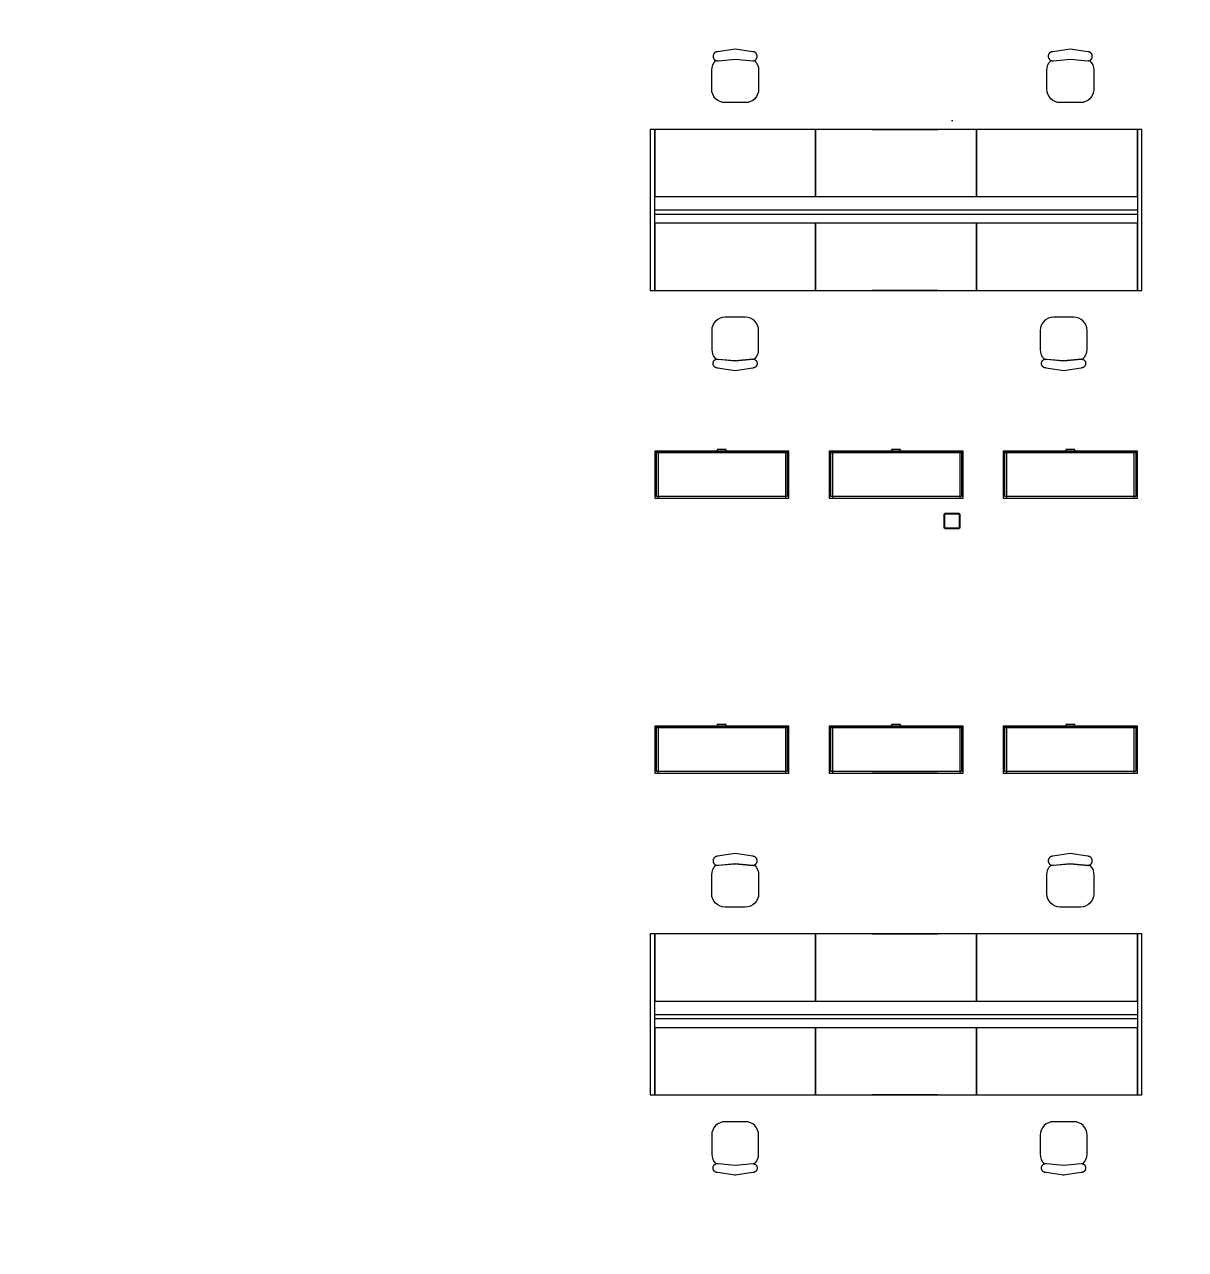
# Model space of a CAD drawing. Header units: millimetres. Extents: x 626570 to 643256, y 6233 to 11343.
# Drawn here: x 627110 to 627633, y 9118 to 9670 of the extents above; entities that cross this region are included whole.
import ezdxf

# ---------------------------------------------------------------- set-up
doc = ezdxf.new("R2010")
doc.units = ezdxf.units.MM
doc.header["$LTSCALE"] = 4000
doc.header["$MEASUREMENT"] = 0
doc.linetypes.add('DASHDOT', pattern=[1, 0.5, -0.25, 0, -0.25])
for name, color, linetype in [('2012-201_FURNITURE', 4, 'CONTINUOUS'), ('MASTERFOUNDATION_1', 4, 'DASHDOT'), ('MASTERFOUNDATION_25', 7, 'CONTINUOUS')]:
    doc.layers.add(name, color=color, linetype=linetype)

msp = doc.modelspace()

# ---------------------------------------------------------------- linework, layer by layer
at = {"layer": '2012-201_FURNITURE', "linetype": 'Continuous'}
for p, q in [((627453.48, 9477.26), (627394.59, 9477.26)), ((627395.35, 9477.26), (627395.35, 9456.87)), ((627452.72, 9477.26), (627452.72, 9456.87)), ((627531.99, 9477.26), (627473.11, 9477.26)), ((627473.86, 9477.26), (627473.86, 9456.87)), ((627531.24, 9477.26), (627531.24, 9456.87)), ((627610.51, 9477.26), (627551.62, 9477.26)), ((627552.38, 9477.26), (627552.38, 9456.87)), ((627609.75, 9477.26), (627609.75, 9456.87)), ((627453.48, 9353.44), (627394.59, 9353.44)), ((627395.35, 9353.44), (627395.35, 9333.06)), ((627452.72, 9353.44), (627452.72, 9333.06)), ((627531.99, 9353.44), (627473.11, 9353.44)), ((627473.86, 9353.44), (627473.86, 9333.06)), ((627531.24, 9353.44), (627531.24, 9333.06)), ((627610.51, 9353.44), (627551.62, 9353.44)), ((627552.38, 9353.44), (627552.38, 9333.06)), ((627609.75, 9353.44), (627609.75, 9333.06))]:
    msp.add_line(p, q, dxfattribs=at)
at = {"layer": '2012-201_FURNITURE', "linetype": 'Continuous', "flags": 128}
for points in [[(627430.05, 9659.19), (627430.03, 9659.2), (627430.03, 9659.19), (627422.14, 9657.94), (627422.14, 9657.94), (627422.06, 9657.94), (627421.99, 9657.94), (627421.92, 9657.93), (627421.85, 9657.92), (627421.78, 9657.91), (627421.7, 9657.9), (627421.63, 9657.88), (627421.56, 9657.86), (627421.5, 9657.84), (627421.43, 9657.82), (627421.36, 9657.79), (627421.36, 9657.79), (627421.29, 9657.76), (627421.23, 9657.73), (627421.16, 9657.69), (627421.1, 9657.66), (627421.04, 9657.62), (627420.98, 9657.58), (627420.92, 9657.54), (627420.86, 9657.49), (627420.81, 9657.45), (627420.75, 9657.4), (627420.7, 9657.35), (627420.7, 9657.35), (627420.65, 9657.29), (627420.6, 9657.24), (627420.56, 9657.18), (627420.51, 9657.13), (627420.47, 9657.07), (627420.43, 9657.01), (627420.39, 9656.94), (627420.35, 9656.88), (627420.32, 9656.82), (627420.29, 9656.75), (627420.26, 9656.68), (627420.26, 9656.68), (627420.23, 9656.62), (627420.21, 9656.55), (627420.19, 9656.48), (627420.17, 9656.41), (627420.15, 9656.34), (627420.14, 9656.26), (627420.13, 9656.19), (627420.12, 9656.12), (627420.11, 9656.05), (627420.11, 9655.97), (627420.11, 9655.9), (627420.11, 9655.83), (627420.11, 9655.76), (627420.12, 9655.68), (627420.13, 9655.61), (627420.14, 9655.54), (627420.15, 9655.47), (627420.17, 9655.4), (627420.19, 9655.33), (627420.21, 9655.26), (627420.23, 9655.19), (627420.26, 9655.12), (627420.26, 9655.12), (627420.29, 9655.05), (627420.32, 9654.99), (627420.35, 9654.92), (627420.39, 9654.86), (627420.43, 9654.8), (627420.47, 9654.74), (627420.51, 9654.68), (627420.56, 9654.62), (627420.6, 9654.56), (627420.65, 9654.51), (627420.7, 9654.46), (627420.7, 9654.46), (627420.75, 9654.41), (627420.81, 9654.36), (627420.86, 9654.31), (627420.92, 9654.27), (627420.98, 9654.22), (627421.04, 9654.18), (627421.1, 9654.14), (627421.16, 9654.11), (627421.23, 9654.07), (627421.29, 9654.04), (627421.36, 9654.01), (627421.36, 9654.01), (627421.46, 9653.98), (627421.57, 9653.96), (627421.67, 9653.94), (627421.78, 9653.92), (627421.88, 9653.9), (627421.99, 9653.89), (627422.1, 9653.88), (627422.2, 9653.88), (627422.31, 9653.88), (627422.42, 9653.89), (627422.53, 9653.9), (627430.05, 9654.63), (627437.95, 9653.86), (627437.95, 9653.86), (627438.03, 9653.86), (627438.1, 9653.86), (627438.17, 9653.87), (627438.24, 9653.88), (627438.31, 9653.89), (627438.39, 9653.9), (627438.46, 9653.92), (627438.53, 9653.94), (627438.6, 9653.96), (627438.66, 9653.99), (627438.73, 9654.01), (627438.73, 9654.01), (627438.8, 9654.04), (627438.86, 9654.07), (627438.93, 9654.11), (627438.99, 9654.14), (627439.05, 9654.18), (627439.11, 9654.22), (627439.17, 9654.27), (627439.23, 9654.31), (627439.28, 9654.36), (627439.34, 9654.41), (627439.39, 9654.46), (627439.44, 9654.51), (627439.49, 9654.56), (627439.54, 9654.62), (627439.58, 9654.68), (627439.62, 9654.74), (627439.66, 9654.8), (627439.7, 9654.86), (627439.74, 9654.92), (627439.77, 9654.99), (627439.8, 9655.05), (627439.83, 9655.12), (627439.83, 9655.12), (627439.86, 9655.19), (627439.88, 9655.26), (627439.9, 9655.33), (627439.92, 9655.4), (627439.94, 9655.47), (627439.95, 9655.54), (627439.96, 9655.61), (627439.97, 9655.68), (627439.98, 9655.76), (627439.98, 9655.83), (627439.98, 9655.9), (627439.98, 9655.97), (627439.98, 9656.05), (627439.97, 9656.12), (627439.96, 9656.19), (627439.95, 9656.26), (627439.94, 9656.34), (627439.92, 9656.41), (627439.9, 9656.48), (627439.88, 9656.55), (627439.86, 9656.62), (627439.83, 9656.68), (627439.83, 9656.68), (627439.8, 9656.75), (627439.77, 9656.82), (627439.74, 9656.88), (627439.7, 9656.94), (627439.66, 9657.01), (627439.62, 9657.07), (627439.58, 9657.13), (627439.54, 9657.18), (627439.49, 9657.24), (627439.44, 9657.29), (627439.39, 9657.35), (627439.34, 9657.4), (627439.28, 9657.45), (627439.23, 9657.49), (627439.17, 9657.54), (627439.11, 9657.58), (627439.05, 9657.62), (627438.99, 9657.66), (627438.93, 9657.69), (627438.86, 9657.73), (627438.8, 9657.76), (627438.73, 9657.79), (627438.73, 9657.79), (627438.66, 9657.82), (627438.6, 9657.84), (627438.53, 9657.86), (627438.46, 9657.88), (627438.39, 9657.9), (627438.31, 9657.91), (627438.24, 9657.92), (627438.17, 9657.93), (627438.1, 9657.94), (627438.03, 9657.94), (627437.95, 9657.94), (627437.95, 9657.94), (627430.06, 9659.19), (627430.06, 9659.2), (627430.05, 9659.19)], [(627581.03, 9659.19), (627581.02, 9659.2), (627581.02, 9659.19), (627573.13, 9657.94), (627573.13, 9657.94), (627573.05, 9657.94), (627572.98, 9657.94), (627572.91, 9657.93), (627572.84, 9657.92), (627572.76, 9657.91), (627572.69, 9657.9), (627572.62, 9657.88), (627572.55, 9657.86), (627572.48, 9657.84), (627572.42, 9657.82), (627572.35, 9657.79), (627572.35, 9657.79), (627572.28, 9657.76), (627572.22, 9657.73), (627572.15, 9657.69), (627572.09, 9657.66), (627572.03, 9657.62), (627571.97, 9657.58), (627571.91, 9657.54), (627571.85, 9657.49), (627571.8, 9657.45), (627571.74, 9657.4), (627571.69, 9657.35), (627571.64, 9657.29), (627571.59, 9657.24), (627571.54, 9657.18), (627571.5, 9657.13), (627571.46, 9657.07), (627571.42, 9657.01), (627571.38, 9656.94), (627571.34, 9656.88), (627571.31, 9656.82), (627571.28, 9656.75), (627571.25, 9656.68), (627571.25, 9656.68), (627571.22, 9656.62), (627571.2, 9656.55), (627571.18, 9656.48), (627571.16, 9656.41), (627571.14, 9656.34), (627571.13, 9656.26), (627571.12, 9656.19), (627571.11, 9656.12), (627571.1, 9656.05), (627571.1, 9655.97), (627571.1, 9655.9), (627571.1, 9655.83), (627571.1, 9655.76), (627571.11, 9655.68), (627571.12, 9655.61), (627571.13, 9655.54), (627571.14, 9655.47), (627571.16, 9655.4), (627571.18, 9655.33), (627571.2, 9655.26), (627571.22, 9655.19), (627571.25, 9655.12), (627571.25, 9655.12), (627571.28, 9655.05), (627571.31, 9654.99), (627571.34, 9654.92), (627571.38, 9654.86), (627571.42, 9654.8), (627571.46, 9654.74), (627571.5, 9654.68), (627571.54, 9654.62), (627571.59, 9654.56), (627571.64, 9654.51), (627571.69, 9654.46), (627571.74, 9654.41), (627571.8, 9654.36), (627571.85, 9654.31), (627571.91, 9654.27), (627571.97, 9654.22), (627572.03, 9654.18), (627572.09, 9654.14), (627572.15, 9654.11), (627572.22, 9654.07), (627572.28, 9654.04), (627572.35, 9654.01), (627572.45, 9653.98), (627572.56, 9653.96), (627572.66, 9653.94), (627572.77, 9653.92), (627572.87, 9653.9), (627572.98, 9653.89), (627573.09, 9653.88), (627573.19, 9653.88), (627573.3, 9653.88), (627573.41, 9653.89), (627573.52, 9653.9), (627581.03, 9654.63), (627588.94, 9653.86), (627588.94, 9653.86), (627589.02, 9653.86), (627589.09, 9653.86), (627589.16, 9653.87), (627589.23, 9653.88), (627589.3, 9653.89), (627589.38, 9653.9), (627589.45, 9653.92), (627589.52, 9653.94), (627589.58, 9653.96), (627589.65, 9653.99), (627589.72, 9654.01), (627589.72, 9654.01), (627589.79, 9654.04), (627589.85, 9654.07), (627589.92, 9654.11), (627589.98, 9654.14), (627590.04, 9654.18), (627590.1, 9654.22), (627590.16, 9654.27), (627590.22, 9654.31), (627590.27, 9654.36), (627590.33, 9654.41), (627590.38, 9654.46), (627590.43, 9654.51), (627590.48, 9654.56), (627590.52, 9654.62), (627590.57, 9654.68), (627590.61, 9654.74), (627590.65, 9654.8), (627590.69, 9654.86), (627590.73, 9654.92), (627590.76, 9654.99), (627590.79, 9655.05), (627590.82, 9655.12), (627590.82, 9655.12), (627590.85, 9655.19), (627590.87, 9655.26), (627590.89, 9655.33), (627590.91, 9655.4), (627590.93, 9655.47), (627590.94, 9655.54), (627590.95, 9655.61), (627590.96, 9655.68), (627590.97, 9655.76), (627590.97, 9655.83), (627590.97, 9655.9), (627590.97, 9655.97), (627590.97, 9656.05), (627590.96, 9656.12), (627590.95, 9656.19), (627590.94, 9656.26), (627590.93, 9656.34), (627590.91, 9656.41), (627590.89, 9656.48), (627590.87, 9656.55), (627590.85, 9656.62), (627590.82, 9656.68), (627590.82, 9656.68), (627590.79, 9656.75), (627590.76, 9656.82), (627590.73, 9656.88), (627590.69, 9656.94), (627590.65, 9657.01), (627590.61, 9657.07), (627590.57, 9657.13), (627590.52, 9657.18), (627590.48, 9657.24), (627590.43, 9657.29), (627590.38, 9657.35), (627590.33, 9657.4), (627590.27, 9657.45), (627590.22, 9657.49), (627590.16, 9657.54), (627590.1, 9657.58), (627590.04, 9657.62), (627589.98, 9657.66), (627589.92, 9657.69), (627589.85, 9657.73), (627589.79, 9657.76), (627589.72, 9657.79), (627589.72, 9657.79), (627589.65, 9657.82), (627589.58, 9657.84), (627589.52, 9657.86), (627589.45, 9657.88), (627589.38, 9657.9), (627589.3, 9657.91), (627589.23, 9657.92), (627589.16, 9657.93), (627589.09, 9657.94), (627589.02, 9657.94), (627588.94, 9657.94), (627588.94, 9657.94), (627581.05, 9659.19), (627581.05, 9659.2), (627581.03, 9659.19)], [(627393.84, 9550.49), (627393.84, 9622.96), (627391.83, 9622.96), (627391.83, 9550.49), (627393.84, 9550.49)], [(627393.84, 9592.76), (627466.31, 9592.76), (627466.31, 9622.96), (627393.84, 9622.96), (627393.84, 9592.76)], [(627466.31, 9592.76), (627538.79, 9592.76), (627538.79, 9622.96), (627466.31, 9622.96), (627466.31, 9592.76)], [(627491.81, 9622.96), (627521.34, 9622.96), (627491.81, 9622.96)], [(627538.79, 9592.76), (627611.26, 9592.76), (627611.26, 9622.96), (627538.79, 9622.96), (627538.79, 9592.76)], [(627611.26, 9622.96), (627611.26, 9550.49), (627613.28, 9550.49), (627613.28, 9622.96), (627611.26, 9622.96)], [(627393.84, 9586.72), (627611.26, 9586.72), (627611.26, 9584.71), (627393.84, 9584.71), (627393.84, 9586.72)], [(627393.84, 9550.49), (627466.31, 9550.49), (627466.31, 9580.68), (627393.84, 9580.68), (627393.84, 9550.49)], [(627466.31, 9550.49), (627538.79, 9550.49), (627538.79, 9580.68), (627466.31, 9580.68), (627466.31, 9550.49)], [(627538.79, 9550.49), (627611.26, 9550.49), (627611.26, 9580.68), (627538.79, 9580.68), (627538.79, 9550.49)], [(627491.81, 9550.49), (627521.34, 9550.49), (627491.81, 9550.49)], [(627430.05, 9514.25), (627430.03, 9514.25), (627430.03, 9514.25), (627422.14, 9515.5), (627422.14, 9515.5), (627422.06, 9515.5), (627421.99, 9515.51), (627421.92, 9515.51), (627421.85, 9515.52), (627421.78, 9515.53), (627421.7, 9515.55), (627421.63, 9515.56), (627421.56, 9515.58), (627421.5, 9515.61), (627421.43, 9515.63), (627421.36, 9515.66), (627421.36, 9515.66), (627421.29, 9515.69), (627421.23, 9515.72), (627421.16, 9515.75), (627421.1, 9515.79), (627421.04, 9515.83), (627420.98, 9515.87), (627420.92, 9515.91), (627420.86, 9515.95), (627420.81, 9516), (627420.75, 9516.05), (627420.7, 9516.1), (627420.7, 9516.1), (627420.65, 9516.15), (627420.6, 9516.21), (627420.56, 9516.26), (627420.51, 9516.32), (627420.47, 9516.38), (627420.43, 9516.44), (627420.39, 9516.5), (627420.35, 9516.57), (627420.32, 9516.63), (627420.29, 9516.7), (627420.26, 9516.76), (627420.26, 9516.76), (627420.23, 9516.83), (627420.21, 9516.9), (627420.19, 9516.97), (627420.17, 9517.04), (627420.15, 9517.11), (627420.14, 9517.18), (627420.13, 9517.25), (627420.12, 9517.33), (627420.11, 9517.4), (627420.11, 9517.47), (627420.11, 9517.54), (627420.11, 9517.62), (627420.11, 9517.69), (627420.12, 9517.76), (627420.13, 9517.84), (627420.14, 9517.91), (627420.15, 9517.98), (627420.17, 9518.05), (627420.19, 9518.12), (627420.21, 9518.19), (627420.23, 9518.26), (627420.26, 9518.33), (627420.26, 9518.33), (627420.29, 9518.39), (627420.32, 9518.46), (627420.35, 9518.52), (627420.39, 9518.59), (627420.43, 9518.65), (627420.47, 9518.71), (627420.51, 9518.77), (627420.56, 9518.83), (627420.6, 9518.88), (627420.65, 9518.94), (627420.7, 9518.99), (627420.7, 9518.99), (627420.75, 9519.04), (627420.81, 9519.09), (627420.86, 9519.14), (627420.92, 9519.18), (627420.98, 9519.22), (627421.04, 9519.26), (627421.1, 9519.3), (627421.16, 9519.34), (627421.23, 9519.37), (627421.29, 9519.4), (627421.36, 9519.43), (627421.36, 9519.43), (627421.46, 9519.46), (627421.57, 9519.49), (627421.67, 9519.51), (627421.78, 9519.53), (627421.88, 9519.54), (627421.99, 9519.55), (627422.1, 9519.56), (627422.2, 9519.56), (627422.31, 9519.56), (627422.42, 9519.56), (627422.53, 9519.55), (627430.05, 9518.82), (627437.95, 9519.59), (627437.95, 9519.59), (627438.03, 9519.59), (627438.1, 9519.58), (627438.17, 9519.58), (627438.24, 9519.57), (627438.31, 9519.56), (627438.39, 9519.54), (627438.46, 9519.52), (627438.53, 9519.5), (627438.6, 9519.48), (627438.66, 9519.46), (627438.73, 9519.43), (627438.73, 9519.43), (627438.8, 9519.4), (627438.86, 9519.37), (627438.93, 9519.34), (627438.99, 9519.3), (627439.05, 9519.26), (627439.11, 9519.22), (627439.17, 9519.18), (627439.23, 9519.14), (627439.28, 9519.09), (627439.34, 9519.04), (627439.39, 9518.99), (627439.44, 9518.94), (627439.49, 9518.88), (627439.54, 9518.83), (627439.58, 9518.77), (627439.62, 9518.71), (627439.66, 9518.65), (627439.7, 9518.59), (627439.74, 9518.52), (627439.77, 9518.46), (627439.8, 9518.39), (627439.83, 9518.33), (627439.83, 9518.33), (627439.86, 9518.26), (627439.88, 9518.19), (627439.9, 9518.12), (627439.92, 9518.05), (627439.94, 9517.98), (627439.95, 9517.91), (627439.96, 9517.84), (627439.97, 9517.76), (627439.98, 9517.69), (627439.98, 9517.62), (627439.98, 9517.54), (627439.98, 9517.47), (627439.98, 9517.4), (627439.97, 9517.33), (627439.96, 9517.25), (627439.95, 9517.18), (627439.94, 9517.11), (627439.92, 9517.04), (627439.9, 9516.97), (627439.88, 9516.9), (627439.86, 9516.83), (627439.83, 9516.76), (627439.83, 9516.76), (627439.8, 9516.7), (627439.77, 9516.63), (627439.74, 9516.57), (627439.7, 9516.5), (627439.66, 9516.44), (627439.62, 9516.38), (627439.58, 9516.32), (627439.54, 9516.26), (627439.49, 9516.21), (627439.44, 9516.15), (627439.39, 9516.1), (627439.34, 9516.05), (627439.28, 9516), (627439.23, 9515.95), (627439.17, 9515.91), (627439.11, 9515.87), (627439.05, 9515.83), (627438.99, 9515.79), (627438.93, 9515.75), (627438.86, 9515.72), (627438.8, 9515.69), (627438.73, 9515.66), (627438.73, 9515.66), (627438.66, 9515.63), (627438.6, 9515.61), (627438.53, 9515.58), (627438.46, 9515.56), (627438.39, 9515.55), (627438.31, 9515.53), (627438.24, 9515.52), (627438.17, 9515.51), (627438.1, 9515.51), (627438.03, 9515.5), (627437.95, 9515.5), (627437.95, 9515.5), (627430.06, 9514.25), (627430.06, 9514.25), (627430.05, 9514.25)], [(627578.01, 9514.25), (627578, 9514.25), (627578, 9514.25), (627570.11, 9515.5), (627570.11, 9515.5), (627570.03, 9515.5), (627569.96, 9515.51), (627569.89, 9515.51), (627569.82, 9515.52), (627569.75, 9515.53), (627569.67, 9515.55), (627569.6, 9515.56), (627569.53, 9515.58), (627569.46, 9515.61), (627569.4, 9515.63), (627569.33, 9515.66), (627569.33, 9515.66), (627569.26, 9515.69), (627569.2, 9515.72), (627569.13, 9515.75), (627569.07, 9515.79), (627569.01, 9515.83), (627568.95, 9515.87), (627568.89, 9515.91), (627568.83, 9515.95), (627568.78, 9516), (627568.72, 9516.05), (627568.67, 9516.1), (627568.62, 9516.15), (627568.57, 9516.21), (627568.52, 9516.26), (627568.48, 9516.32), (627568.44, 9516.38), (627568.4, 9516.44), (627568.36, 9516.5), (627568.32, 9516.57), (627568.29, 9516.63), (627568.26, 9516.7), (627568.23, 9516.76), (627568.23, 9516.76), (627568.2, 9516.83), (627568.18, 9516.9), (627568.16, 9516.97), (627568.14, 9517.04), (627568.12, 9517.11), (627568.11, 9517.18), (627568.1, 9517.25), (627568.09, 9517.33), (627568.08, 9517.4), (627568.08, 9517.47), (627568.08, 9517.54), (627568.08, 9517.62), (627568.08, 9517.69), (627568.09, 9517.76), (627568.1, 9517.84), (627568.11, 9517.91), (627568.12, 9517.98), (627568.14, 9518.05), (627568.16, 9518.12), (627568.18, 9518.19), (627568.2, 9518.26), (627568.23, 9518.33), (627568.23, 9518.33), (627568.26, 9518.39), (627568.29, 9518.46), (627568.32, 9518.52), (627568.36, 9518.59), (627568.4, 9518.65), (627568.44, 9518.71), (627568.48, 9518.77), (627568.52, 9518.83), (627568.57, 9518.88), (627568.62, 9518.94), (627568.67, 9518.99), (627568.72, 9519.04), (627568.78, 9519.09), (627568.83, 9519.14), (627568.89, 9519.18), (627568.95, 9519.22), (627569.01, 9519.26), (627569.07, 9519.3), (627569.13, 9519.34), (627569.2, 9519.37), (627569.26, 9519.4), (627569.33, 9519.43), (627569.33, 9519.43), (627569.43, 9519.46), (627569.54, 9519.49), (627569.64, 9519.51), (627569.75, 9519.53), (627569.85, 9519.54), (627569.96, 9519.55), (627570.07, 9519.56), (627570.17, 9519.56), (627570.28, 9519.56), (627570.39, 9519.56), (627570.5, 9519.55), (627578.01, 9518.82), (627585.92, 9519.59), (627585.92, 9519.59), (627586, 9519.59), (627586.07, 9519.58), (627586.14, 9519.58), (627586.21, 9519.57), (627586.28, 9519.56), (627586.36, 9519.54), (627586.43, 9519.52), (627586.5, 9519.5), (627586.57, 9519.48), (627586.63, 9519.46), (627586.7, 9519.43), (627586.7, 9519.43), (627586.77, 9519.4), (627586.83, 9519.37), (627586.9, 9519.34), (627586.96, 9519.3), (627587.02, 9519.26), (627587.08, 9519.22), (627587.14, 9519.18), (627587.2, 9519.14), (627587.25, 9519.09), (627587.31, 9519.04), (627587.36, 9518.99), (627587.41, 9518.94), (627587.46, 9518.88), (627587.5, 9518.83), (627587.55, 9518.77), (627587.59, 9518.71), (627587.63, 9518.65), (627587.67, 9518.59), (627587.71, 9518.52), (627587.74, 9518.46), (627587.77, 9518.39), (627587.8, 9518.33), (627587.8, 9518.33), (627587.83, 9518.26), (627587.85, 9518.19), (627587.87, 9518.12), (627587.89, 9518.05), (627587.91, 9517.98), (627587.92, 9517.91), (627587.93, 9517.84), (627587.94, 9517.76), (627587.95, 9517.69), (627587.95, 9517.62), (627587.95, 9517.54), (627587.95, 9517.47), (627587.95, 9517.4), (627587.94, 9517.33), (627587.93, 9517.25), (627587.92, 9517.18), (627587.91, 9517.11), (627587.89, 9517.04), (627587.87, 9516.97), (627587.85, 9516.9), (627587.83, 9516.83), (627587.8, 9516.76), (627587.8, 9516.76), (627587.77, 9516.7), (627587.74, 9516.63), (627587.71, 9516.57), (627587.67, 9516.5), (627587.63, 9516.44), (627587.59, 9516.38), (627587.55, 9516.32), (627587.5, 9516.26), (627587.46, 9516.21), (627587.41, 9516.15), (627587.36, 9516.1), (627587.31, 9516.05), (627587.25, 9516), (627587.2, 9515.95), (627587.14, 9515.91), (627587.08, 9515.87), (627587.02, 9515.83), (627586.96, 9515.79), (627586.9, 9515.75), (627586.83, 9515.72), (627586.77, 9515.69), (627586.7, 9515.66), (627586.7, 9515.66), (627586.63, 9515.63), (627586.57, 9515.61), (627586.5, 9515.58), (627586.43, 9515.56), (627586.36, 9515.55), (627586.28, 9515.53), (627586.21, 9515.52), (627586.14, 9515.51), (627586.07, 9515.51), (627586, 9515.5), (627585.92, 9515.5), (627585.92, 9515.5), (627578.03, 9514.25), (627578.03, 9514.25), (627578.01, 9514.25)], [(627454.23, 9478.01), (627393.84, 9478.01), (627393.84, 9456.87), (627454.23, 9456.87), (627454.23, 9478.01)], [(627453.48, 9478.01), (627453.48, 9457.63), (627394.59, 9457.63), (627394.59, 9478.01), (627453.48, 9478.01)], [(627426.05, 9478.01), (627426.05, 9478.77), (627422.02, 9478.77), (627422.02, 9478.01), (627426.05, 9478.01)], [(627532.75, 9478.01), (627472.35, 9478.01), (627472.35, 9456.87), (627532.75, 9456.87), (627532.75, 9478.01)], [(627531.99, 9478.01), (627531.99, 9457.63), (627473.11, 9457.63), (627473.11, 9478.01), (627531.99, 9478.01)], [(627491.81, 9478.01), (627521.34, 9478.01), (627491.81, 9478.01)], [(627504.56, 9478.01), (627504.56, 9478.77), (627500.54, 9478.77), (627500.54, 9478.01), (627504.56, 9478.01)], [(627611.26, 9478.01), (627550.87, 9478.01), (627550.87, 9456.87), (627611.26, 9456.87), (627611.26, 9478.01)], [(627610.51, 9478.01), (627610.51, 9457.63), (627551.62, 9457.63), (627551.62, 9478.01), (627610.51, 9478.01)], [(627583.08, 9478.01), (627583.08, 9478.77), (627579.05, 9478.77), (627579.05, 9478.01), (627583.08, 9478.01)], [(627454.23, 9354.2), (627393.84, 9354.2), (627393.84, 9333.06), (627454.23, 9333.06), (627454.23, 9354.2)], [(627453.48, 9354.2), (627453.48, 9333.82), (627394.59, 9333.82), (627394.59, 9354.2), (627453.48, 9354.2)], [(627426.05, 9354.2), (627426.05, 9354.95), (627422.02, 9354.95), (627422.02, 9354.2), (627426.05, 9354.2)], [(627532.75, 9354.2), (627472.35, 9354.2), (627472.35, 9333.06), (627532.75, 9333.06), (627532.75, 9354.2)], [(627531.99, 9354.2), (627531.99, 9333.82), (627473.11, 9333.82), (627473.11, 9354.2), (627531.99, 9354.2)], [(627504.56, 9354.2), (627504.56, 9354.95), (627500.54, 9354.95), (627500.54, 9354.2), (627504.56, 9354.2)], [(627611.26, 9354.2), (627550.87, 9354.2), (627550.87, 9333.06), (627611.26, 9333.06), (627611.26, 9354.2)], [(627610.51, 9354.2), (627610.51, 9333.82), (627551.62, 9333.82), (627551.62, 9354.2), (627610.51, 9354.2)], [(627583.08, 9354.2), (627583.08, 9354.95), (627579.05, 9354.95), (627579.05, 9354.2), (627583.08, 9354.2)], [(627491.81, 9333.06), (627521.34, 9333.06), (627491.81, 9333.06)], [(627430.05, 9296.82), (627430.03, 9296.82), (627430.03, 9296.82), (627422.14, 9295.57), (627422.14, 9295.57), (627422.06, 9295.57), (627421.99, 9295.57), (627421.92, 9295.56), (627421.85, 9295.55), (627421.78, 9295.54), (627421.7, 9295.52), (627421.63, 9295.51), (627421.56, 9295.49), (627421.5, 9295.47), (627421.43, 9295.44), (627421.36, 9295.41), (627421.36, 9295.41), (627421.29, 9295.39), (627421.23, 9295.35), (627421.16, 9295.32), (627421.1, 9295.28), (627421.04, 9295.25), (627420.98, 9295.21), (627420.92, 9295.16), (627420.86, 9295.12), (627420.81, 9295.07), (627420.75, 9295.02), (627420.7, 9294.97), (627420.7, 9294.97), (627420.65, 9294.92), (627420.6, 9294.86), (627420.56, 9294.81), (627420.51, 9294.75), (627420.47, 9294.69), (627420.43, 9294.63), (627420.39, 9294.57), (627420.35, 9294.51), (627420.32, 9294.44), (627420.29, 9294.38), (627420.26, 9294.31), (627420.26, 9294.31), (627420.23, 9294.24), (627420.21, 9294.17), (627420.19, 9294.1), (627420.17, 9294.03), (627420.15, 9293.96), (627420.14, 9293.89), (627420.13, 9293.82), (627420.12, 9293.74), (627420.11, 9293.67), (627420.11, 9293.6), (627420.11, 9293.53), (627420.11, 9293.45), (627420.11, 9293.38), (627420.12, 9293.31), (627420.13, 9293.24), (627420.14, 9293.16), (627420.15, 9293.09), (627420.17, 9293.02), (627420.19, 9292.95), (627420.21, 9292.88), (627420.23, 9292.81), (627420.26, 9292.74), (627420.26, 9292.74), (627420.29, 9292.68), (627420.32, 9292.61), (627420.35, 9292.55), (627420.39, 9292.48), (627420.43, 9292.42), (627420.47, 9292.36), (627420.51, 9292.3), (627420.56, 9292.24), (627420.6, 9292.19), (627420.65, 9292.13), (627420.7, 9292.08), (627420.7, 9292.08), (627420.75, 9292.03), (627420.81, 9291.98), (627420.86, 9291.94), (627420.92, 9291.89), (627420.98, 9291.85), (627421.04, 9291.81), (627421.1, 9291.77), (627421.16, 9291.73), (627421.23, 9291.7), (627421.29, 9291.67), (627421.36, 9291.64), (627421.36, 9291.64), (627421.46, 9291.61), (627421.57, 9291.58), (627421.67, 9291.56), (627421.78, 9291.54), (627421.88, 9291.53), (627421.99, 9291.52), (627422.1, 9291.51), (627422.2, 9291.51), (627422.31, 9291.51), (627422.42, 9291.51), (627422.53, 9291.52), (627430.05, 9292.25), (627437.95, 9291.48), (627437.95, 9291.48), (627438.03, 9291.48), (627438.1, 9291.49), (627438.17, 9291.49), (627438.24, 9291.5), (627438.31, 9291.52), (627438.39, 9291.53), (627438.46, 9291.55), (627438.53, 9291.57), (627438.6, 9291.59), (627438.66, 9291.61), (627438.73, 9291.64), (627438.73, 9291.64), (627438.8, 9291.67), (627438.86, 9291.7), (627438.93, 9291.73), (627438.99, 9291.77), (627439.05, 9291.81), (627439.11, 9291.85), (627439.17, 9291.89), (627439.23, 9291.94), (627439.28, 9291.98), (627439.34, 9292.03), (627439.39, 9292.08), (627439.44, 9292.13), (627439.49, 9292.19), (627439.54, 9292.24), (627439.58, 9292.3), (627439.62, 9292.36), (627439.66, 9292.42), (627439.7, 9292.48), (627439.74, 9292.55), (627439.77, 9292.61), (627439.8, 9292.68), (627439.83, 9292.74), (627439.83, 9292.74), (627439.86, 9292.81), (627439.88, 9292.88), (627439.9, 9292.95), (627439.92, 9293.02), (627439.94, 9293.09), (627439.95, 9293.16), (627439.96, 9293.24), (627439.97, 9293.31), (627439.98, 9293.38), (627439.98, 9293.45), (627439.98, 9293.53), (627439.98, 9293.6), (627439.98, 9293.67), (627439.97, 9293.74), (627439.96, 9293.82), (627439.95, 9293.89), (627439.94, 9293.96), (627439.92, 9294.03), (627439.9, 9294.1), (627439.88, 9294.17), (627439.86, 9294.24), (627439.83, 9294.31), (627439.83, 9294.31), (627439.8, 9294.38), (627439.77, 9294.44), (627439.74, 9294.51), (627439.7, 9294.57), (627439.66, 9294.63), (627439.62, 9294.69), (627439.58, 9294.75), (627439.54, 9294.81), (627439.49, 9294.86), (627439.44, 9294.92), (627439.39, 9294.97), (627439.34, 9295.02), (627439.28, 9295.07), (627439.23, 9295.12), (627439.17, 9295.16), (627439.11, 9295.21), (627439.05, 9295.25), (627438.99, 9295.28), (627438.93, 9295.32), (627438.86, 9295.35), (627438.8, 9295.39), (627438.73, 9295.41), (627438.73, 9295.41), (627438.66, 9295.44), (627438.6, 9295.47), (627438.53, 9295.49), (627438.46, 9295.51), (627438.39, 9295.52), (627438.31, 9295.54), (627438.24, 9295.55), (627438.17, 9295.56), (627438.1, 9295.57), (627438.03, 9295.57), (627437.95, 9295.57), (627437.95, 9295.57), (627430.06, 9296.82), (627430.06, 9296.82), (627430.05, 9296.82)], [(627581.03, 9296.82), (627581.02, 9296.82), (627581.02, 9296.82), (627573.13, 9295.57), (627573.13, 9295.57), (627573.05, 9295.57), (627572.98, 9295.57), (627572.91, 9295.56), (627572.84, 9295.55), (627572.76, 9295.54), (627572.69, 9295.52), (627572.62, 9295.51), (627572.55, 9295.49), (627572.48, 9295.47), (627572.42, 9295.44), (627572.35, 9295.41), (627572.35, 9295.41), (627572.28, 9295.39), (627572.22, 9295.35), (627572.15, 9295.32), (627572.09, 9295.28), (627572.03, 9295.25), (627571.97, 9295.21), (627571.91, 9295.16), (627571.85, 9295.12), (627571.8, 9295.07), (627571.74, 9295.02), (627571.69, 9294.97), (627571.64, 9294.92), (627571.59, 9294.86), (627571.54, 9294.81), (627571.5, 9294.75), (627571.46, 9294.69), (627571.42, 9294.63), (627571.38, 9294.57), (627571.34, 9294.51), (627571.31, 9294.44), (627571.28, 9294.38), (627571.25, 9294.31), (627571.25, 9294.31), (627571.22, 9294.24), (627571.2, 9294.17), (627571.18, 9294.1), (627571.16, 9294.03), (627571.14, 9293.96), (627571.13, 9293.89), (627571.12, 9293.82), (627571.11, 9293.74), (627571.1, 9293.67), (627571.1, 9293.6), (627571.1, 9293.53), (627571.1, 9293.45), (627571.1, 9293.38), (627571.11, 9293.31), (627571.12, 9293.24), (627571.13, 9293.16), (627571.14, 9293.09), (627571.16, 9293.02), (627571.18, 9292.95), (627571.2, 9292.88), (627571.22, 9292.81), (627571.25, 9292.74), (627571.25, 9292.74), (627571.28, 9292.68), (627571.31, 9292.61), (627571.34, 9292.55), (627571.38, 9292.48), (627571.42, 9292.42), (627571.46, 9292.36), (627571.5, 9292.3), (627571.54, 9292.24), (627571.59, 9292.19), (627571.64, 9292.13), (627571.69, 9292.08), (627571.74, 9292.03), (627571.8, 9291.98), (627571.85, 9291.94), (627571.91, 9291.89), (627571.97, 9291.85), (627572.03, 9291.81), (627572.09, 9291.77), (627572.15, 9291.73), (627572.22, 9291.7), (627572.28, 9291.67), (627572.35, 9291.64), (627572.45, 9291.61), (627572.56, 9291.58), (627572.66, 9291.56), (627572.77, 9291.54), (627572.87, 9291.53), (627572.98, 9291.52), (627573.09, 9291.51), (627573.19, 9291.51), (627573.3, 9291.51), (627573.41, 9291.51), (627573.52, 9291.52), (627581.03, 9292.25), (627588.94, 9291.48), (627588.94, 9291.48), (627589.02, 9291.48), (627589.09, 9291.49), (627589.16, 9291.49), (627589.23, 9291.5), (627589.3, 9291.52), (627589.38, 9291.53), (627589.45, 9291.55), (627589.52, 9291.57), (627589.58, 9291.59), (627589.65, 9291.61), (627589.72, 9291.64), (627589.72, 9291.64), (627589.79, 9291.67), (627589.85, 9291.7), (627589.92, 9291.73), (627589.98, 9291.77), (627590.04, 9291.81), (627590.1, 9291.85), (627590.16, 9291.89), (627590.22, 9291.94), (627590.27, 9291.98), (627590.33, 9292.03), (627590.38, 9292.08), (627590.43, 9292.13), (627590.48, 9292.19), (627590.52, 9292.24), (627590.57, 9292.3), (627590.61, 9292.36), (627590.65, 9292.42), (627590.69, 9292.48), (627590.73, 9292.55), (627590.76, 9292.61), (627590.79, 9292.68), (627590.82, 9292.74), (627590.82, 9292.74), (627590.85, 9292.81), (627590.87, 9292.88), (627590.89, 9292.95), (627590.91, 9293.02), (627590.93, 9293.09), (627590.94, 9293.16), (627590.95, 9293.24), (627590.96, 9293.31), (627590.97, 9293.38), (627590.97, 9293.45), (627590.97, 9293.53), (627590.97, 9293.6), (627590.97, 9293.67), (627590.96, 9293.74), (627590.95, 9293.82), (627590.94, 9293.89), (627590.93, 9293.96), (627590.91, 9294.03), (627590.89, 9294.1), (627590.87, 9294.17), (627590.85, 9294.24), (627590.82, 9294.31), (627590.82, 9294.31), (627590.79, 9294.38), (627590.76, 9294.44), (627590.73, 9294.51), (627590.69, 9294.57), (627590.65, 9294.63), (627590.61, 9294.69), (627590.57, 9294.75), (627590.52, 9294.81), (627590.48, 9294.86), (627590.43, 9294.92), (627590.38, 9294.97), (627590.33, 9295.02), (627590.27, 9295.07), (627590.22, 9295.12), (627590.16, 9295.16), (627590.1, 9295.21), (627590.04, 9295.25), (627589.98, 9295.28), (627589.92, 9295.32), (627589.85, 9295.35), (627589.79, 9295.39), (627589.72, 9295.41), (627589.72, 9295.41), (627589.65, 9295.44), (627589.58, 9295.47), (627589.52, 9295.49), (627589.45, 9295.51), (627589.38, 9295.52), (627589.3, 9295.54), (627589.23, 9295.55), (627589.16, 9295.56), (627589.09, 9295.57), (627589.02, 9295.57), (627588.94, 9295.57), (627588.94, 9295.57), (627581.05, 9296.82), (627581.05, 9296.82), (627581.03, 9296.82)], [(627393.84, 9188.11), (627393.84, 9260.59), (627391.83, 9260.59), (627391.83, 9188.11), (627393.84, 9188.11)], [(627393.84, 9230.39), (627466.31, 9230.39), (627466.31, 9260.59), (627393.84, 9260.59), (627393.84, 9230.39)], [(627466.31, 9230.39), (627538.79, 9230.39), (627538.79, 9260.59), (627466.31, 9260.59), (627466.31, 9230.39)], [(627491.81, 9260.59), (627521.34, 9260.59), (627491.81, 9260.59)], [(627538.79, 9230.39), (627611.26, 9230.39), (627611.26, 9260.59), (627538.79, 9260.59), (627538.79, 9230.39)], [(627611.26, 9260.59), (627611.26, 9188.11), (627613.28, 9188.11), (627613.28, 9260.59), (627611.26, 9260.59)], [(627393.84, 9224.35), (627611.26, 9224.35), (627611.26, 9222.34), (627393.84, 9222.34), (627393.84, 9224.35)], [(627393.84, 9188.11), (627466.31, 9188.11), (627466.31, 9218.31), (627393.84, 9218.31), (627393.84, 9188.11)], [(627466.31, 9188.11), (627538.79, 9188.11), (627538.79, 9218.31), (627466.31, 9218.31), (627466.31, 9188.11)], [(627538.79, 9188.11), (627611.26, 9188.11), (627611.26, 9218.31), (627538.79, 9218.31), (627538.79, 9188.11)], [(627491.81, 9188.11), (627521.34, 9188.11), (627491.81, 9188.11)], [(627430.05, 9151.88), (627430.03, 9151.87), (627430.03, 9151.88), (627422.14, 9153.13), (627422.14, 9153.13), (627422.06, 9153.13), (627421.99, 9153.13), (627421.92, 9153.14), (627421.85, 9153.15), (627421.78, 9153.16), (627421.7, 9153.17), (627421.63, 9153.19), (627421.56, 9153.21), (627421.5, 9153.23), (627421.43, 9153.26), (627421.36, 9153.28), (627421.36, 9153.28), (627421.29, 9153.31), (627421.23, 9153.34), (627421.16, 9153.38), (627421.1, 9153.41), (627421.04, 9153.45), (627420.98, 9153.49), (627420.92, 9153.53), (627420.86, 9153.58), (627420.81, 9153.63), (627420.75, 9153.67), (627420.7, 9153.73), (627420.7, 9153.73), (627420.65, 9153.78), (627420.6, 9153.83), (627420.56, 9153.89), (627420.51, 9153.95), (627420.47, 9154.01), (627420.43, 9154.07), (627420.39, 9154.13), (627420.35, 9154.19), (627420.32, 9154.26), (627420.29, 9154.32), (627420.26, 9154.39), (627420.26, 9154.39), (627420.23, 9154.46), (627420.21, 9154.53), (627420.19, 9154.59), (627420.17, 9154.67), (627420.15, 9154.74), (627420.14, 9154.81), (627420.13, 9154.88), (627420.12, 9154.95), (627420.11, 9155.02), (627420.11, 9155.1), (627420.11, 9155.17), (627420.11, 9155.24), (627420.11, 9155.32), (627420.12, 9155.39), (627420.13, 9155.46), (627420.14, 9155.53), (627420.15, 9155.6), (627420.17, 9155.68), (627420.19, 9155.75), (627420.21, 9155.82), (627420.23, 9155.88), (627420.26, 9155.95), (627420.26, 9155.95), (627420.29, 9156.02), (627420.32, 9156.09), (627420.35, 9156.15), (627420.39, 9156.21), (627420.43, 9156.28), (627420.47, 9156.34), (627420.51, 9156.39), (627420.56, 9156.45), (627420.6, 9156.51), (627420.65, 9156.56), (627420.7, 9156.62), (627420.7, 9156.62), (627420.75, 9156.67), (627420.81, 9156.71), (627420.86, 9156.76), (627420.92, 9156.81), (627420.98, 9156.85), (627421.04, 9156.89), (627421.1, 9156.93), (627421.16, 9156.96), (627421.23, 9157), (627421.29, 9157.03), (627421.36, 9157.06), (627421.36, 9157.06), (627421.46, 9157.09), (627421.57, 9157.11), (627421.67, 9157.14), (627421.78, 9157.15), (627421.88, 9157.17), (627421.99, 9157.18), (627422.1, 9157.19), (627422.2, 9157.19), (627422.31, 9157.19), (627422.42, 9157.18), (627422.53, 9157.18), (627430.05, 9156.44), (627437.95, 9157.21), (627437.95, 9157.21), (627438.03, 9157.21), (627438.1, 9157.21), (627438.17, 9157.2), (627438.24, 9157.19), (627438.31, 9157.18), (627438.39, 9157.17), (627438.46, 9157.15), (627438.53, 9157.13), (627438.6, 9157.11), (627438.66, 9157.08), (627438.73, 9157.06), (627438.73, 9157.06), (627438.8, 9157.03), (627438.86, 9157), (627438.93, 9156.96), (627438.99, 9156.93), (627439.05, 9156.89), (627439.11, 9156.85), (627439.17, 9156.81), (627439.23, 9156.76), (627439.28, 9156.71), (627439.34, 9156.67), (627439.39, 9156.62), (627439.44, 9156.56), (627439.49, 9156.51), (627439.54, 9156.45), (627439.58, 9156.39), (627439.62, 9156.34), (627439.66, 9156.28), (627439.7, 9156.21), (627439.74, 9156.15), (627439.77, 9156.09), (627439.8, 9156.02), (627439.83, 9155.95), (627439.83, 9155.95), (627439.86, 9155.88), (627439.88, 9155.82), (627439.9, 9155.75), (627439.92, 9155.68), (627439.94, 9155.6), (627439.95, 9155.53), (627439.96, 9155.46), (627439.97, 9155.39), (627439.98, 9155.32), (627439.98, 9155.24), (627439.98, 9155.17), (627439.98, 9155.1), (627439.98, 9155.02), (627439.97, 9154.95), (627439.96, 9154.88), (627439.95, 9154.81), (627439.94, 9154.74), (627439.92, 9154.67), (627439.9, 9154.59), (627439.88, 9154.53), (627439.86, 9154.46), (627439.83, 9154.39), (627439.83, 9154.39), (627439.8, 9154.32), (627439.77, 9154.26), (627439.74, 9154.19), (627439.7, 9154.13), (627439.66, 9154.07), (627439.62, 9154.01), (627439.58, 9153.95), (627439.54, 9153.89), (627439.49, 9153.83), (627439.44, 9153.78), (627439.39, 9153.73), (627439.34, 9153.67), (627439.28, 9153.63), (627439.23, 9153.58), (627439.17, 9153.53), (627439.11, 9153.49), (627439.05, 9153.45), (627438.99, 9153.41), (627438.93, 9153.38), (627438.86, 9153.34), (627438.8, 9153.31), (627438.73, 9153.28), (627438.73, 9153.28), (627438.66, 9153.26), (627438.6, 9153.23), (627438.53, 9153.21), (627438.46, 9153.19), (627438.39, 9153.17), (627438.31, 9153.16), (627438.24, 9153.15), (627438.17, 9153.14), (627438.1, 9153.13), (627438.03, 9153.13), (627437.95, 9153.13), (627437.95, 9153.13), (627430.06, 9151.88), (627430.06, 9151.87), (627430.05, 9151.88)], [(627578.01, 9151.88), (627578, 9151.87), (627578, 9151.88), (627570.11, 9153.13), (627570.11, 9153.13), (627570.03, 9153.13), (627569.96, 9153.13), (627569.89, 9153.14), (627569.82, 9153.15), (627569.75, 9153.16), (627569.67, 9153.17), (627569.6, 9153.19), (627569.53, 9153.21), (627569.46, 9153.23), (627569.4, 9153.26), (627569.33, 9153.28), (627569.33, 9153.28), (627569.26, 9153.31), (627569.2, 9153.34), (627569.13, 9153.38), (627569.07, 9153.41), (627569.01, 9153.45), (627568.95, 9153.49), (627568.89, 9153.53), (627568.83, 9153.58), (627568.78, 9153.63), (627568.72, 9153.67), (627568.67, 9153.73), (627568.62, 9153.78), (627568.57, 9153.83), (627568.52, 9153.89), (627568.48, 9153.95), (627568.44, 9154.01), (627568.4, 9154.07), (627568.36, 9154.13), (627568.32, 9154.19), (627568.29, 9154.26), (627568.26, 9154.32), (627568.23, 9154.39), (627568.23, 9154.39), (627568.2, 9154.46), (627568.18, 9154.53), (627568.16, 9154.59), (627568.14, 9154.67), (627568.12, 9154.74), (627568.11, 9154.81), (627568.1, 9154.88), (627568.09, 9154.95), (627568.08, 9155.02), (627568.08, 9155.1), (627568.08, 9155.17), (627568.08, 9155.24), (627568.08, 9155.32), (627568.09, 9155.39), (627568.1, 9155.46), (627568.11, 9155.53), (627568.12, 9155.6), (627568.14, 9155.68), (627568.16, 9155.75), (627568.18, 9155.82), (627568.2, 9155.88), (627568.23, 9155.95), (627568.23, 9155.95), (627568.26, 9156.02), (627568.29, 9156.09), (627568.32, 9156.15), (627568.36, 9156.21), (627568.4, 9156.28), (627568.44, 9156.34), (627568.48, 9156.39), (627568.52, 9156.45), (627568.57, 9156.51), (627568.62, 9156.56), (627568.67, 9156.62), (627568.72, 9156.67), (627568.78, 9156.71), (627568.83, 9156.76), (627568.89, 9156.81), (627568.95, 9156.85), (627569.01, 9156.89), (627569.07, 9156.93), (627569.13, 9156.96), (627569.2, 9157), (627569.26, 9157.03), (627569.33, 9157.06), (627569.33, 9157.06), (627569.43, 9157.09), (627569.54, 9157.11), (627569.64, 9157.14), (627569.75, 9157.15), (627569.85, 9157.17), (627569.96, 9157.18), (627570.07, 9157.19), (627570.17, 9157.19), (627570.28, 9157.19), (627570.39, 9157.18), (627570.5, 9157.18), (627578.01, 9156.44), (627585.92, 9157.21), (627585.92, 9157.21), (627586, 9157.21), (627586.07, 9157.21), (627586.14, 9157.2), (627586.21, 9157.19), (627586.28, 9157.18), (627586.36, 9157.17), (627586.43, 9157.15), (627586.5, 9157.13), (627586.57, 9157.11), (627586.63, 9157.08), (627586.7, 9157.06), (627586.7, 9157.06), (627586.77, 9157.03), (627586.83, 9157), (627586.9, 9156.96), (627586.96, 9156.93), (627587.02, 9156.89), (627587.08, 9156.85), (627587.14, 9156.81), (627587.2, 9156.76), (627587.25, 9156.71), (627587.31, 9156.67), (627587.36, 9156.62), (627587.41, 9156.56), (627587.46, 9156.51), (627587.5, 9156.45), (627587.55, 9156.39), (627587.59, 9156.34), (627587.63, 9156.28), (627587.67, 9156.21), (627587.71, 9156.15), (627587.74, 9156.09), (627587.77, 9156.02), (627587.8, 9155.95), (627587.8, 9155.95), (627587.83, 9155.88), (627587.85, 9155.82), (627587.87, 9155.75), (627587.89, 9155.68), (627587.91, 9155.6), (627587.92, 9155.53), (627587.93, 9155.46), (627587.94, 9155.39), (627587.95, 9155.32), (627587.95, 9155.24), (627587.95, 9155.17), (627587.95, 9155.1), (627587.95, 9155.02), (627587.94, 9154.95), (627587.93, 9154.88), (627587.92, 9154.81), (627587.91, 9154.74), (627587.89, 9154.67), (627587.87, 9154.59), (627587.85, 9154.53), (627587.83, 9154.46), (627587.8, 9154.39), (627587.8, 9154.39), (627587.77, 9154.32), (627587.74, 9154.26), (627587.71, 9154.19), (627587.67, 9154.13), (627587.63, 9154.07), (627587.59, 9154.01), (627587.55, 9153.95), (627587.5, 9153.89), (627587.46, 9153.83), (627587.41, 9153.78), (627587.36, 9153.73), (627587.31, 9153.67), (627587.25, 9153.63), (627587.2, 9153.58), (627587.14, 9153.53), (627587.08, 9153.49), (627587.02, 9153.45), (627586.96, 9153.41), (627586.9, 9153.38), (627586.83, 9153.34), (627586.77, 9153.31), (627586.7, 9153.28), (627586.7, 9153.28), (627586.63, 9153.26), (627586.57, 9153.23), (627586.5, 9153.21), (627586.43, 9153.19), (627586.36, 9153.17), (627586.28, 9153.16), (627586.21, 9153.15), (627586.14, 9153.14), (627586.07, 9153.13), (627586, 9153.13), (627585.92, 9153.13), (627585.92, 9153.13), (627578.03, 9151.88), (627578.03, 9151.87), (627578.01, 9151.88)]]:
    msp.add_lwpolyline(points, close=True, dxfattribs=at)
for points in [[(627421.41, 9654.02, 0.091777), (627422.53, 9653.93), (627422.53, 9653.93), (627430.05, 9654.66), (627437.95, 9653.89), (627437.95, 9653.89, 0.097566), (627438.72, 9654.04), (627438.72, 9654.04, -0.208264), (627440.65, 9649.61), (627440.65, 9649.61), (627440.65, 9641.09), (627440.65, 9641.09, -0.414214), (627434.61, 9635.04), (627434.61, 9635.04), (627425.55, 9635.04), (627425.55, 9635.04, -0.414214), (627419.51, 9641.09), (627419.51, 9641.09), (627419.51, 9649.61), (627419.51, 9649.61, -0.207181), (627421.41, 9654.02)], [(627572.4, 9654.02, 0.091777), (627573.52, 9653.93), (627573.52, 9653.93), (627581.03, 9654.66), (627588.94, 9653.89), (627588.94, 9653.89, 0.097566), (627589.71, 9654.04), (627589.71, 9654.04, -0.208264), (627591.63, 9649.61), (627591.63, 9649.61), (627591.63, 9641.09), (627591.63, 9641.09, -0.414214), (627585.6, 9635.04), (627585.59, 9635.04), (627576.54, 9635.04), (627576.54, 9635.04, -0.414214), (627570.5, 9641.09), (627570.5, 9641.09), (627570.5, 9649.61), (627570.5, 9649.61, -0.207181), (627572.4, 9654.02)], [(627421.41, 9519.42, -0.091777), (627422.53, 9519.52), (627422.53, 9519.52), (627430.05, 9518.78), (627437.95, 9519.56), (627437.95, 9519.55, -0.097566), (627438.72, 9519.4), (627438.72, 9519.4, 0.208264), (627440.65, 9523.83), (627440.65, 9523.83), (627440.65, 9532.36), (627440.65, 9532.36, 0.414214), (627434.61, 9538.41), (627434.61, 9538.41), (627425.55, 9538.41), (627425.55, 9538.41, 0.414214), (627419.51, 9532.36), (627419.51, 9532.36), (627419.51, 9523.83), (627419.51, 9523.83, 0.207181), (627421.41, 9519.42)], [(627569.38, 9519.42, -0.091777), (627570.5, 9519.52), (627570.5, 9519.52), (627578.01, 9518.78), (627585.92, 9519.56), (627585.92, 9519.55, -0.097566), (627586.69, 9519.4), (627586.69, 9519.4, 0.208264), (627588.61, 9523.83), (627588.61, 9523.83), (627588.61, 9532.36), (627588.61, 9532.36, 0.414214), (627582.57, 9538.41), (627582.58, 9538.41), (627573.52, 9538.41), (627573.52, 9538.41, 0.414214), (627567.48, 9532.36), (627567.48, 9532.36), (627567.48, 9523.83), (627567.48, 9523.83, 0.207181), (627569.38, 9519.42)], [(627421.41, 9291.65, 0.091777), (627422.53, 9291.55), (627422.53, 9291.55), (627430.05, 9292.29), (627437.95, 9291.52), (627437.95, 9291.52, 0.097566), (627438.72, 9291.67), (627438.72, 9291.67, -0.208264), (627440.65, 9287.24), (627440.65, 9278.71), (627440.65, 9278.71, -0.414214), (627434.61, 9272.66), (627434.61, 9272.66), (627425.55, 9272.66), (627425.55, 9272.66, -0.414214), (627419.51, 9278.71), (627419.51, 9278.71), (627419.51, 9287.24), (627419.51, 9287.24, -0.207181), (627421.41, 9291.65)], [(627572.4, 9291.65, 0.091777), (627573.52, 9291.55), (627573.52, 9291.55), (627581.03, 9292.29), (627588.94, 9291.52), (627588.94, 9291.52, 0.097566), (627589.71, 9291.67), (627589.71, 9291.67, -0.208264), (627591.63, 9287.24), (627591.63, 9278.71), (627591.63, 9278.71, -0.414214), (627585.6, 9272.66), (627585.59, 9272.66), (627576.54, 9272.66), (627576.54, 9272.66, -0.414214), (627570.5, 9278.71), (627570.5, 9278.71), (627570.5, 9287.24), (627570.5, 9287.24, -0.207181), (627572.4, 9291.65)], [(627421.41, 9157.05, -0.091777), (627422.53, 9157.14), (627422.53, 9157.14), (627430.05, 9156.41), (627437.95, 9157.18), (627437.95, 9157.18, -0.097566), (627438.72, 9157.03), (627438.72, 9157.03, 0.208264), (627440.65, 9161.46), (627440.65, 9169.98), (627440.65, 9169.98, 0.414214), (627434.61, 9176.03), (627434.61, 9176.03), (627425.55, 9176.03), (627425.55, 9176.03, 0.414214), (627419.51, 9169.98), (627419.51, 9169.98), (627419.51, 9161.46), (627419.51, 9161.46, 0.207181), (627421.41, 9157.05)], [(627569.38, 9157.05, -0.091777), (627570.5, 9157.14), (627570.5, 9157.14), (627578.01, 9156.41), (627585.92, 9157.18), (627585.92, 9157.18, -0.097566), (627586.69, 9157.03), (627586.69, 9157.03, 0.208264), (627588.61, 9161.46), (627588.61, 9169.98), (627588.61, 9169.98, 0.414214), (627582.57, 9176.03), (627582.58, 9176.03), (627573.52, 9176.03), (627573.52, 9176.03, 0.414214), (627567.48, 9169.98), (627567.48, 9169.98), (627567.48, 9161.46), (627567.48, 9161.46, 0.207181), (627569.38, 9157.05)]]:
    msp.add_lwpolyline(points, format="xyb", close=True, dxfattribs=at)
at = {"layer": 'MASTERFOUNDATION_1', "linetype": 'DASHDOT'}
for p, q in [((627527.76, 6626.93), (627527.76, 11123.23)), ((643023.86, 9446.61), (626796.64, 9446.61))]:
    msp.add_line(p, q, dxfattribs=at)
at = {"layer": 'MASTERFOUNDATION_25', "linetype": 'Continuous', "flags": 128}
for points in [[(627524.88, 9450.11), (627530.64, 9450.11), (627530.66, 9450.11), (627530.68, 9450.11), (627530.7, 9450.1), (627530.73, 9450.1), (627530.75, 9450.1), (627530.77, 9450.09), (627530.79, 9450.09), (627530.81, 9450.08), (627530.83, 9450.08), (627530.85, 9450.07), (627530.87, 9450.06), (627530.89, 9450.05), (627530.91, 9450.05), (627530.93, 9450.04), (627530.95, 9450.02), (627530.97, 9450.01), (627530.99, 9450), (627531, 9449.99), (627531.02, 9449.98), (627531.04, 9449.96), (627531.05, 9449.95), (627531.07, 9449.93), (627531.09, 9449.92), (627531.1, 9449.9), (627531.11, 9449.89), (627531.13, 9449.87), (627531.14, 9449.85), (627531.15, 9449.83), (627531.17, 9449.82), (627531.18, 9449.8), (627531.19, 9449.78), (627531.2, 9449.76), (627531.21, 9449.74), (627531.21, 9449.72), (627531.22, 9449.7), (627531.23, 9449.68), (627531.24, 9449.66), (627531.24, 9449.64), (627531.25, 9449.62), (627531.25, 9449.59), (627531.25, 9449.57), (627531.26, 9449.55), (627531.26, 9449.53), (627531.26, 9449.51), (627531.26, 9449.49), (627531.26, 9443.73), (627531.26, 9443.71), (627531.26, 9443.69), (627531.26, 9443.66), (627531.25, 9443.64), (627531.25, 9443.62), (627531.25, 9443.6), (627531.24, 9443.58), (627531.24, 9443.56), (627531.23, 9443.54), (627531.22, 9443.52), (627531.21, 9443.5), (627531.21, 9443.48), (627531.2, 9443.46), (627531.19, 9443.44), (627531.18, 9443.42), (627531.17, 9443.4), (627531.15, 9443.38), (627531.14, 9443.36), (627531.13, 9443.35), (627531.11, 9443.33), (627531.1, 9443.31), (627531.09, 9443.3), (627531.07, 9443.28), (627531.05, 9443.27), (627531.04, 9443.25), (627531.02, 9443.24), (627531, 9443.23), (627530.99, 9443.21), (627530.97, 9443.2), (627530.95, 9443.19), (627530.93, 9443.18), (627530.91, 9443.17), (627530.89, 9443.16), (627530.87, 9443.15), (627530.85, 9443.15), (627530.83, 9443.14), (627530.81, 9443.13), (627530.79, 9443.13), (627530.77, 9443.12), (627530.75, 9443.12), (627530.73, 9443.11), (627530.7, 9443.11), (627530.68, 9443.11), (627530.66, 9443.11), (627530.64, 9443.11), (627524.88, 9443.11), (627524.86, 9443.11), (627524.84, 9443.11), (627524.82, 9443.11), (627524.8, 9443.11), (627524.77, 9443.12), (627524.75, 9443.12), (627524.73, 9443.13), (627524.71, 9443.13), (627524.69, 9443.14), (627524.67, 9443.15), (627524.65, 9443.15), (627524.63, 9443.16), (627524.61, 9443.17), (627524.59, 9443.18), (627524.57, 9443.19), (627524.55, 9443.2), (627524.53, 9443.21), (627524.52, 9443.23), (627524.5, 9443.24), (627524.48, 9443.25), (627524.47, 9443.27), (627524.45, 9443.28), (627524.43, 9443.3), (627524.42, 9443.31), (627524.41, 9443.33), (627524.39, 9443.35), (627524.38, 9443.36), (627524.37, 9443.38), (627524.35, 9443.4), (627524.34, 9443.42), (627524.33, 9443.44), (627524.32, 9443.46), (627524.31, 9443.48), (627524.31, 9443.5), (627524.3, 9443.52), (627524.29, 9443.54), (627524.28, 9443.56), (627524.28, 9443.58), (627524.27, 9443.6), (627524.27, 9443.62), (627524.27, 9443.64), (627524.26, 9443.66), (627524.26, 9443.69), (627524.26, 9443.71), (627524.26, 9443.73), (627524.26, 9449.49), (627524.26, 9449.51), (627524.26, 9449.53), (627524.26, 9449.55), (627524.27, 9449.57), (627524.27, 9449.59), (627524.27, 9449.62), (627524.28, 9449.64), (627524.28, 9449.66), (627524.29, 9449.68), (627524.3, 9449.7), (627524.31, 9449.72), (627524.31, 9449.74), (627524.32, 9449.76), (627524.33, 9449.78), (627524.34, 9449.8), (627524.35, 9449.82), (627524.37, 9449.83), (627524.38, 9449.85), (627524.39, 9449.87), (627524.41, 9449.89), (627524.42, 9449.9), (627524.43, 9449.92), (627524.45, 9449.93), (627524.47, 9449.95), (627524.48, 9449.96), (627524.5, 9449.98), (627524.52, 9449.99), (627524.53, 9450), (627524.55, 9450.01), (627524.57, 9450.02), (627524.59, 9450.04), (627524.61, 9450.05), (627524.63, 9450.05), (627524.65, 9450.06), (627524.67, 9450.07), (627524.69, 9450.08), (627524.71, 9450.08), (627524.73, 9450.09), (627524.75, 9450.09), (627524.77, 9450.1), (627524.8, 9450.1), (627524.82, 9450.1), (627524.84, 9450.11), (627524.86, 9450.11), (627524.88, 9450.11)], [(627524.88, 9449.8), (627530.64, 9449.8), (627530.65, 9449.8), (627530.66, 9449.79), (627530.67, 9449.79), (627530.68, 9449.79), (627530.69, 9449.79), (627530.7, 9449.79), (627530.71, 9449.79), (627530.72, 9449.78), (627530.73, 9449.78), (627530.74, 9449.78), (627530.75, 9449.77), (627530.76, 9449.77), (627530.77, 9449.76), (627530.78, 9449.76), (627530.79, 9449.75), (627530.8, 9449.75), (627530.81, 9449.74), (627530.82, 9449.74), (627530.83, 9449.73), (627530.84, 9449.72), (627530.85, 9449.72), (627530.85, 9449.71), (627530.86, 9449.7), (627530.87, 9449.69), (627530.88, 9449.69), (627530.88, 9449.68), (627530.89, 9449.67), (627530.89, 9449.66), (627530.9, 9449.65), (627530.91, 9449.64), (627530.91, 9449.63), (627530.92, 9449.62), (627530.92, 9449.61), (627530.92, 9449.6), (627530.93, 9449.59), (627530.93, 9449.58), (627530.94, 9449.57), (627530.94, 9449.56), (627530.94, 9449.55), (627530.94, 9449.54), (627530.94, 9449.53), (627530.95, 9449.52), (627530.95, 9449.51), (627530.95, 9449.5), (627530.95, 9449.49), (627530.95, 9443.73), (627530.95, 9443.72), (627530.95, 9443.71), (627530.95, 9443.7), (627530.94, 9443.69), (627530.94, 9443.68), (627530.94, 9443.67), (627530.94, 9443.66), (627530.94, 9443.64), (627530.93, 9443.63), (627530.93, 9443.62), (627530.92, 9443.61), (627530.92, 9443.6), (627530.92, 9443.59), (627530.91, 9443.58), (627530.91, 9443.58), (627530.9, 9443.57), (627530.89, 9443.56), (627530.89, 9443.55), (627530.88, 9443.54), (627530.88, 9443.53), (627530.87, 9443.52), (627530.86, 9443.52), (627530.85, 9443.51), (627530.85, 9443.5), (627530.84, 9443.49), (627530.83, 9443.49), (627530.82, 9443.48), (627530.81, 9443.47), (627530.8, 9443.47), (627530.79, 9443.46), (627530.78, 9443.46), (627530.77, 9443.45), (627530.76, 9443.45), (627530.75, 9443.44), (627530.74, 9443.44), (627530.73, 9443.44), (627530.72, 9443.43), (627530.71, 9443.43), (627530.7, 9443.43), (627530.69, 9443.43), (627530.68, 9443.42), (627530.67, 9443.42), (627530.66, 9443.42), (627530.65, 9443.42), (627530.64, 9443.42), (627524.88, 9443.42), (627524.87, 9443.42), (627524.86, 9443.42), (627524.85, 9443.42), (627524.84, 9443.42), (627524.83, 9443.43), (627524.82, 9443.43), (627524.81, 9443.43), (627524.8, 9443.43), (627524.79, 9443.44), (627524.78, 9443.44), (627524.77, 9443.44), (627524.76, 9443.45), (627524.75, 9443.45), (627524.74, 9443.46), (627524.73, 9443.46), (627524.72, 9443.47), (627524.71, 9443.47), (627524.7, 9443.48), (627524.69, 9443.49), (627524.68, 9443.49), (627524.68, 9443.5), (627524.67, 9443.51), (627524.66, 9443.52), (627524.65, 9443.52), (627524.65, 9443.53), (627524.64, 9443.54), (627524.63, 9443.55), (627524.63, 9443.56), (627524.62, 9443.57), (627524.61, 9443.58), (627524.61, 9443.58), (627524.6, 9443.59), (627524.6, 9443.6), (627524.6, 9443.61), (627524.59, 9443.62), (627524.59, 9443.63), (627524.59, 9443.64), (627524.58, 9443.66), (627524.58, 9443.67), (627524.58, 9443.68), (627524.58, 9443.69), (627524.57, 9443.7), (627524.57, 9443.71), (627524.57, 9443.72), (627524.57, 9443.73), (627524.57, 9449.49), (627524.57, 9449.5), (627524.57, 9449.51), (627524.57, 9449.52), (627524.58, 9449.53), (627524.58, 9449.54), (627524.58, 9449.55), (627524.58, 9449.56), (627524.59, 9449.57), (627524.59, 9449.58), (627524.59, 9449.59), (627524.6, 9449.6), (627524.6, 9449.61), (627524.6, 9449.62), (627524.61, 9449.63), (627524.61, 9449.64), (627524.62, 9449.65), (627524.63, 9449.66), (627524.63, 9449.67), (627524.64, 9449.68), (627524.65, 9449.69), (627524.65, 9449.69), (627524.66, 9449.7), (627524.67, 9449.71), (627524.68, 9449.72), (627524.68, 9449.72), (627524.69, 9449.73), (627524.7, 9449.74), (627524.71, 9449.74), (627524.72, 9449.75), (627524.73, 9449.75), (627524.74, 9449.76), (627524.75, 9449.76), (627524.76, 9449.77), (627524.77, 9449.77), (627524.78, 9449.78), (627524.79, 9449.78), (627524.8, 9449.78), (627524.81, 9449.79), (627524.82, 9449.79), (627524.83, 9449.79), (627524.84, 9449.79), (627524.85, 9449.79), (627524.86, 9449.79), (627524.87, 9449.8), (627524.88, 9449.8)]]:
    msp.add_lwpolyline(points, close=True, dxfattribs=at)

doc.saveas('drawing.dxf')
